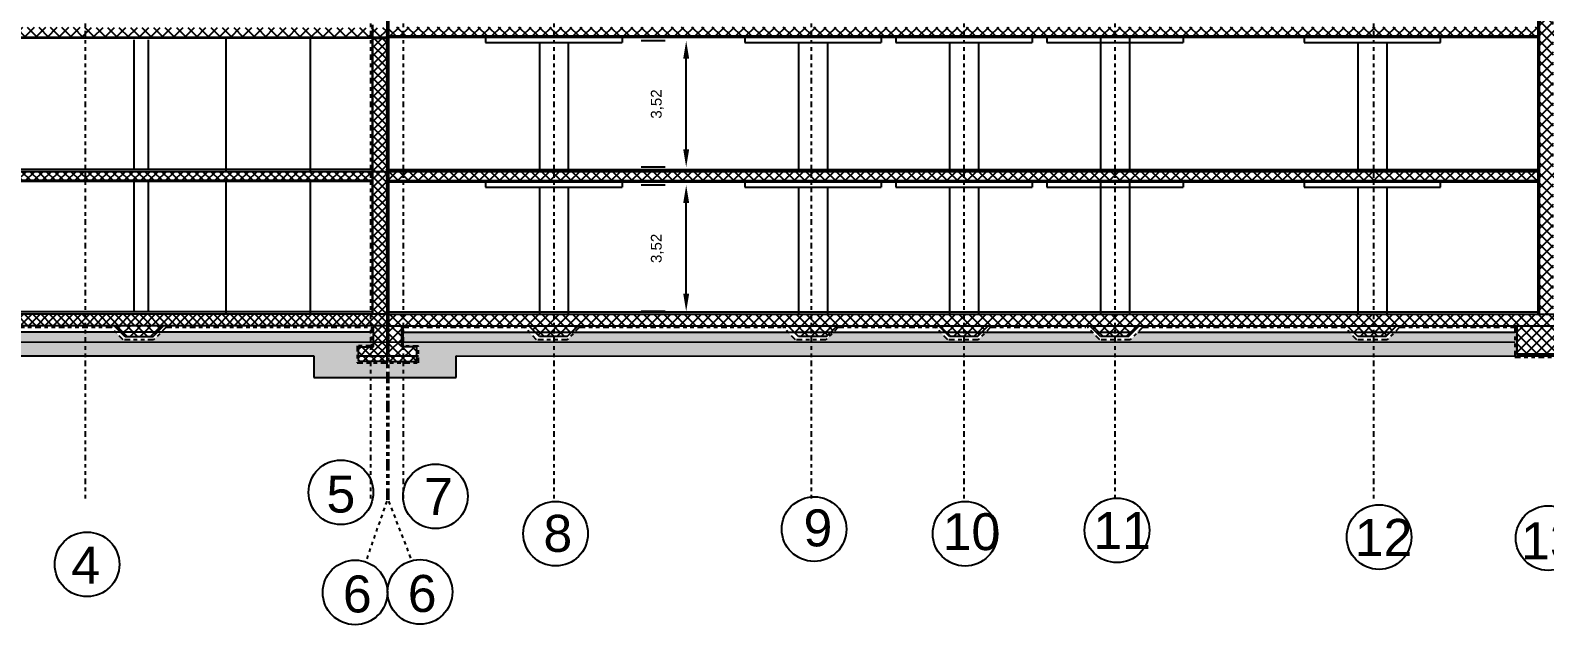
# Model space of a CAD drawing. Header units: millimetres. Extents: x 240 to 610, y 141 to 225.
# Drawn here: x 394.37 to 436.51, y 178.28 to 194.84 of the extents above; entities that cross this region are included whole.
import ezdxf

# ---------------------------------------------------------------- set-up
doc = ezdxf.new("R2010")
doc.units = ezdxf.units.MM
doc.header["$LTSCALE"] = 0.5
doc.linetypes.add('HIDDEN', pattern=[0.375, 0.25, -0.125])
doc.linetypes.add('PHANTOM2', pattern=[1.25, 0.625, -0.125, 0.125, -0.125, 0.125, -0.125])
doc.layers.add('Layer1', color=5, linetype='Continuous')
doc.layers.add('m7or', color=1, linetype='Continuous')
doc.styles.get("Standard").update_dxf_attribs({"font": 'arial.ttf'})
doc.dimstyles.new('Copy of ISO-25', dxfattribs={"dimtxt": 0.3, "dimasz": 0.5, "dimexe": 1.25, "dimexo": 0.625, "dimtad": 1, "dimtxsty": 'Standard', "dimcen": 2.5, "dimadec": 0, "dimazin": 0, "dimtfac": 1, "dimtmove": 0, "dimatfit": 3, "dimfxl": 1, "dimarcsym": 0})
pattern_1 = [(45, (-2698.28931, -1589.49827), (-0.1144982655, 0.1144982655), []), (135, (-2698.28931, -1589.49827), (-0.1144982655, -0.1144982655), [])]
pattern_2 = [(45, (-2698.28931, -1589.49827), (-0.141439034, 0.141439034), []), (135, (-2698.28931, -1589.49827), (-0.141439034, -0.141439034), [])]

# ---------------------------------------------------------------- blocks, each defined once
blk = doc.blocks.new('*D38')
at = {"color": 0, "lineweight": -2, "ltscale": 0.5, "transparency": 16777216}
for p, q in [((412.031, 194.542), (411.368, 194.542)), ((412.618, 191.52), (412.618, 194.042)), ((412.031, 191.02), (411.368, 191.02))]:
    blk.add_line(p, q, dxfattribs=at)
at = {"color": 0, "ltscale": 0.5, "transparency": 16777216}
for points in [[(412.535, 194.042), (412.701, 194.042), (412.618, 194.542)], [(412.535, 191.52), (412.701, 191.52), (412.618, 191.02)]]:
    blk.add_solid(points, dxfattribs=at)
at = {"layer": 'Defpoints', "color": 0, "ltscale": 0.5, "transparency": 16777216}
for p in [(412.618, 194.542), (412.656, 194.542), (412.656, 191.02)]:
    blk.add_point(p, dxfattribs=at)
at = {"color": 0, "ltscale": 0.5, "transparency": 16777216, "insert": (411.813, 192.781), "char_height": 0.3, "attachment_point": 5, "rotation": 90}
blk.add_mtext('3,52', dxfattribs=at)
blk = doc.blocks.new('*D39')
at = {"color": 0, "lineweight": -2, "ltscale": 0.5, "transparency": 16777216}
for p, q in [((412.031, 190.521), (411.368, 190.521)), ((412.618, 187.499), (412.618, 190.021)), ((412.031, 186.999), (411.368, 186.999))]:
    blk.add_line(p, q, dxfattribs=at)
at = {"color": 0, "ltscale": 0.5, "transparency": 16777216}
for points in [[(412.535, 190.021), (412.701, 190.021), (412.618, 190.521)], [(412.535, 187.499), (412.701, 187.499), (412.618, 186.999)]]:
    blk.add_solid(points, dxfattribs=at)
at = {"layer": 'Defpoints', "color": 0, "ltscale": 0.5, "transparency": 16777216}
for p in [(412.618, 190.521), (412.656, 190.521), (412.656, 186.999)]:
    blk.add_point(p, dxfattribs=at)
at = {"color": 0, "ltscale": 0.5, "transparency": 16777216, "insert": (411.813, 188.76), "char_height": 0.3, "attachment_point": 5, "rotation": 90}
blk.add_mtext('3,52', dxfattribs=at)

msp = doc.modelspace()

# ---------------------------------------------------------------- hatches: boundary and pattern name
at = {"ltscale": 0.5}
h = msp.add_hatch(dxfattribs=at)
h.set_pattern_fill('ANSI37', color=256, scale=0.063)
h.set_pattern_definition(pattern_2)
h.paths.add_polyline_path([(436.35, 190.647), (436.35, 190.897), (404.338, 190.897), (404.338, 190.647)])
h.paths.add_polyline_path([(436.75, 190.897), (436.75, 190.647), (443.75, 190.647), (443.75, 190.897)])
h.paths.add_polyline_path([(436.35, 194.677), (436.35, 194.927), (404.338, 194.927), (404.338, 194.677)])
h.paths.add_polyline_path([(436.75, 194.927), (436.75, 194.677), (443.75, 194.677), (443.75, 194.927)])
h.paths.add_polyline_path([(436.35, 198.687), (436.35, 198.937), (404.338, 198.937), (404.338, 198.687)])
h.paths.add_polyline_path([(436.75, 198.937), (436.75, 198.687), (443.75, 198.687), (443.75, 198.937)])
h.paths.add_polyline_path([(436.35, 202.697), (436.35, 202.947), (404.336, 202.947), (404.336, 202.697)])
h.paths.add_polyline_path([(436.75, 202.947), (436.75, 202.697), (443.75, 202.697), (443.75, 202.947)])
h.paths.add_polyline_path([(436.75, 206.956), (436.75, 206.706), (443.75, 206.706), (443.75, 206.956)])
h.paths.add_polyline_path([(436.35, 206.706), (436.35, 206.956), (404.335, 206.956), (404.335, 206.706)])
h.paths.add_polyline_path([(436.35, 210.716), (436.35, 210.966), (404.335, 210.966), (404.335, 210.716)])
h.paths.add_polyline_path([(436.75, 210.966), (436.75, 210.716), (443.75, 210.716), (443.75, 210.966)])
h.paths.add_polyline_path([(436.35, 214.726), (436.35, 214.976), (404.335, 214.976), (404.335, 214.726)])
h = msp.add_hatch(dxfattribs=at)
h.set_pattern_fill('ANSI37', color=256, scale=0.063)
h.set_pattern_definition(pattern_2)
h.paths.add_polyline_path([(436.75, 215.038), (436.35, 215.038), (436.35, 186.932), (436.75, 186.932)])
h = msp.add_hatch(dxfattribs=at)
h.set_pattern_fill('ANSI37', color=256, scale=0.071)
h.set_pattern_definition([(45, (-2698.28931, -1589.49827), (-0.159399546, 0.159399546), []), (135, (-2698.28931, -1589.49827), (-0.159399546, -0.159399546), [])])
h.paths.add_polyline_path([(388.852, 206.86), (376.685, 206.86), (376.685, 206.56), (376.832, 206.56), (388.852, 206.56)])
h.paths.add_polyline_path([(376.685, 206.86), (374.972, 206.86), (374.671, 206.86), (374.671, 206.56), (376.631, 206.56), (376.685, 206.56)])
h.paths.add_polyline_path([(389.303, 208.026), (388.902, 208.026), (388.902, 206.56), (389.303, 206.56)])
h.paths.add_polyline_path([(396.018, 208.026), (395.918, 208.026), (395.617, 208.026), (395.617, 206.56), (396.018, 206.56)])
h.paths.add_polyline_path([(397.25, 206.86), (396.068, 206.86), (396.068, 206.56), (397.25, 206.56)])
h.paths.add_polyline_path([(390.831, 202.948), (376.832, 202.948), (376.832, 202.658), (390.831, 202.658)])
h.paths.add_polyline_path([(403.887, 202.948), (394.567, 202.948), (394.567, 202.658), (403.887, 202.658)])
h.paths.add_polyline_path([(403.887, 198.936), (394.567, 198.936), (394.567, 198.646), (403.887, 198.646)])
h.paths.add_polyline_path([(390.831, 198.936), (376.832, 198.936), (376.832, 198.646), (390.831, 198.646)])
h.paths.add_polyline_path([(404.285, 194.905), (390.831, 194.926), (377.032, 194.926), (377.032, 194.636), (390.831, 194.636), (404.285, 194.636)])
h = msp.add_hatch(dxfattribs=at)
h.set_pattern_fill('ANSI37', color=256, scale=0.051)
h.set_pattern_definition(pattern_1)
h.paths.add_polyline_path([(404.285, 194.616), (403.887, 194.616), (403.887, 186.927), (404.285, 186.927)])
h = msp.add_hatch(dxfattribs=at)
h.set_pattern_fill('ANSI37', color=256, scale=0.051)
h.set_pattern_definition(pattern_1)
h.paths.add_polyline_path([(403.887, 190.897), (376.685, 190.897), (376.685, 190.647), (403.887, 190.647)])
h = msp.add_hatch(dxfattribs=at)
h.set_pattern_fill('ANSI37', color=256, scale=0.051)
h.set_pattern_definition(pattern_1)
h.paths.add_polyline_path([(404.285, 186.927), (376.685, 186.927), (376.685, 186.607), (404.285, 186.607)])
h.paths.add_polyline_path([(404.285, 186.607), (403.916, 186.607), (403.916, 186.015), (403.5, 186.015), (403.5, 185.605), (404.285, 185.605)])
h.paths.add_polyline_path([(376.685, 186.927), (374.514, 186.927), (374.514, 186.607), (376.685, 186.607)])
h = msp.add_hatch(dxfattribs=at)
h.set_pattern_fill('ANSI37', color=256, scale=0.063)
h.set_pattern_definition(pattern_2)
h.paths.add_polyline_path([(443.75, 186.932), (404.338, 186.932), (404.338, 186.668), (404.338, 186.607), (443.135, 186.607), (443.135, 186.624), (443.75, 186.624)])
h.paths.add_polyline_path([(444.151, 186.624), (443.135, 186.624), (443.135, 186.607), (443.135, 185.833), (444.151, 185.833)])
h.paths.add_polyline_path([(444.92, 186.624), (444.151, 186.624), (444.151, 185.833), (444.92, 185.833)])
h.paths.add_polyline_path([(444.151, 186.932), (443.75, 186.932), (443.75, 186.624), (444.151, 186.624)])
h = msp.add_hatch(dxfattribs=at)
h.set_pattern_fill('GRAVEL', color=256, scale=0.0089)
h.set_pattern_definition([(228.0127875, (-2698.126551, -1589.272213), (-1.80848000014, -2.03453999987), [0.030413208, -3.010913044]), (184.969741, (-2698.146897, -1589.294819), (2.712719998927, 0.226060012878), [0.05219002, -5.166810352]), (132.5104471, (-2698.19889, -1589.29934), (2.260600000955, -2.48665999913), [0.036799855, -3.643190329]), (267.273689, (-2698.287054, -1589.355855), (0.226060000473, 4.521199999976), [0.047526402, -4.705112931]), (292.83365418, (-2698.289314, -1589.403327), (-1.130300000095, 2.71271999996), [0.0466034, -4.61374289]), (357.273689, (-2698.27123, -1589.446279), (-4.521199999976, 0.226060000473), [0.047526402, -4.705112931]), (37.69424047, (-2698.223757, -1589.4485394), (-2.93877999987, -2.26060000017), [0.062851236, -6.222267263]), (72.25532837, (-2698.174024, -1589.410109), (1.582420000425, 4.973319999865), [0.059338037, -5.874467838]), (121.42956562, (-2698.155939, -1589.353594), (-1.808480000257, 2.938779999842), [0.047687357, -4.721053567]), (175.2363583, (-2698.180806, -1589.312903), (2.48665999996, -0.22606000039), [0.054442482, -2.667680389]), (222.3974378, (-2698.23506, -1589.308382), (-2.712719999913, -2.486660000095), [0.070405935, -6.970192754]), (138.8140748, (-2698.063254, -1589.358115), (-1.5824199999, 1.35636000011), [0.024030404, -2.379020358]), (171.4692344, (-2698.081339, -1589.342291), (2.93878000008, -0.452119999487), [0.045717696, -4.526062871]), (225, (-2698.12655, -1589.33551), (-3e-17, -0.22606), [0.031969631, -0.287727487]), (203.1985905, (-2698.142375, -1589.308382), (1.13030000003, 0.45211999992), [0.017216277, -1.704405391]), (291.8014095, (-2698.1582, -1589.315164), (-0.22606000005, 0.67818), [0.02434734, -1.193023016]), (30.9637565, (-2698.149157, -1589.33777), (0.67818, 0.45211999998), [0.03954445, -1.278600536]), (161.5650512, (-2698.11525, -1589.317425), (0.45212, -0.22606), [0.028594555, -0.686269932]), (16.38954033, (-2698.289314, -1589.315164), (2.2606, 0.67818), [0.040057832, -3.965735574]), (70.34617594, (-2698.250884, -1589.303861), (-0.90424000008, -2.48665999997), [0.033606306, -3.327017195]), (293.1985905, (-2698.115248, -1589.272213), (-0.45211999992, 1.13030000003), [0.034432329, -1.68718934]), (343.61045967, (-2698.101685, -1589.303861), (-2.260600000047, 0.67817999984), [0.040057832, -3.965735574]), (339.4439548, (-2698.289314, -1589.45532), (-1.1303, 0.45212), [0.038629133, -1.892828354]), (294.7751406, (-2698.253145, -1589.468885), (-1.130300001345, 2.48665999939), [0.032366819, -3.204319811]), (66.8014095, (-2698.112988, -1589.498273), (0.45211999993, 1.13030000003), [0.034432329, -1.68718934]), (17.35402464, (-2698.099424, -1589.466624), (-2.93877999994, -0.90424000019), [0.037894664, -3.751561462]), (69.4439548, (-2698.223757, -1589.498273), (-0.45212, -1.1303), [0.019314566, -1.91214292]), (101.3099325, (-2698.12655, -1589.498273), (-0.22606, 0.90424), [0.0115268, -1.141157552]), (165.9637565, (-2698.12881, -1589.48697), (0.67818, -0.22606), [0.0466034, -0.885465858]), (186.00900596, (-2698.174024, -1589.475667), (2.260599999988, 0.22606000012), [0.043188763, -4.275681473]), (303.6900675, (-2698.14916, -1589.358115), (-0.22606, 0.45212), [0.032602825, -0.782468096]), (353.1572266, (-2698.131072, -1589.385243), (3.843020000024, -0.452119999799), [0.056920552, -5.635124807]), (60.9453959, (-2698.074557, -1589.392024), (-0.90424000002, -1.58241999999), [0.023274233, -2.304155916]), (90, (-2698.06325, -1589.37168), (-0.22606, 0.22606), [0.0135636, -0.2124964]), (120.25643716, (-2698.178545, -1589.468885), (0.90423999989, -1.58242000006), [0.03140516, -3.109120729]), (48.0127875, (-2698.19437, -1589.441758), (1.80848000015, 2.03453999987), [0.060826416, -2.980499836]), (0, (-2698.15368, -1589.39655), (0.22606, 0.22606), [0.0587756, -0.1672844]), (325.3048465, (-2698.094903, -1589.396546), (2.260600000856, -1.582419998777), [0.035743251, -3.538579188]), (254.0546041, (-2698.065515, -1589.41689), (-0.22605999998, -0.90424), [0.032914788, -1.612826853]), (207.64597536, (-2698.074557, -1589.448539), (-4.295140000158, -2.2605999997), [0.053590914, -5.305509334]), (175.42607874, (-2698.12203, -1589.473406), (-2.93878, 0.22606), [0.056695622, -5.612860335])])
h.paths.add_polyline_path([(423.922, 186.426), (420.953, 186.426), (420.74, 186.212), (419.895, 186.212), (419.688, 186.426), (416.714, 186.426), (416.501, 186.212), (415.656, 186.212), (415.45, 186.426), (409.514, 186.426), (409.301, 186.212), (408.456, 186.212), (408.25, 186.426), (404.746, 186.426), (404.746, 186.156), (435.68, 186.148), (435.68, 186.426), (432.334, 186.426), (432.121, 186.212), (431.276, 186.212), (431.07, 186.426), (425.186, 186.426), (424.974, 186.212), (424.128, 186.212)])
h.paths.add_polyline_path([(396.745, 186.426), (391.086, 186.426), (390.871, 186.21), (390.026, 186.21), (389.818, 186.426), (386.867, 186.426), (386.652, 186.21), (385.807, 186.21), (385.599, 186.426), (379.699, 186.426), (379.484, 186.21), (378.639, 186.21), (378.431, 186.426), (376.685, 186.426), (376.685, 186.163), (403.858, 186.156), (403.858, 186.426), (398.013, 186.426), (397.798, 186.21), (396.953, 186.21)])
h.paths.add_polyline_path([(442.995, 186.192), (442.995, 186.418), (437.569, 186.418), (437.569, 186.192)])
h = msp.add_hatch(dxfattribs=at)
h.set_pattern_fill('ANSI37', color=256, scale=0.063)
h.set_pattern_definition(pattern_2)
h.paths.add_polyline_path([(431.01, 186.607), (431.309, 186.307), (431.729, 186.307), (432.084, 186.307), (432.383, 186.607)])
h.paths.add_polyline_path([(424.924, 186.307), (425.223, 186.607), (423.85, 186.607), (424.149, 186.307), (424.569, 186.307)])
h.paths.add_polyline_path([(419.648, 186.607), (419.947, 186.307), (420.367, 186.307), (420.722, 186.307), (421.021, 186.607)])
h.paths.add_polyline_path([(416.819, 186.607), (415.446, 186.607), (415.745, 186.307), (416.165, 186.307), (416.52, 186.307)])
h.paths.add_polyline_path([(408.955, 186.307), (409.309, 186.307), (409.608, 186.607), (408.235, 186.607), (408.534, 186.307)])
h.paths.add_polyline_path([(397.424, 186.299), (397.779, 186.299), (398.085, 186.607), (396.698, 186.607), (397.004, 186.299)])
h = msp.add_hatch(dxfattribs=at)
h.set_pattern_fill('ANSI37', color=256, scale=0.063)
h.set_pattern_definition(pattern_2)
h.paths.add_polyline_path([(404.706, 186.015), (404.706, 186.607), (404.338, 186.607), (404.338, 186.462), (404.338, 185.888), (404.338, 185.605), (405.123, 185.605), (405.123, 186.015)])
h = msp.add_hatch(dxfattribs=at)
h.set_pattern_fill('ANSI37', color=256, scale=0.063)
h.set_pattern_definition(pattern_2)
h.paths.add_polyline_path([(437.521, 186.607), (435.736, 186.607), (435.736, 185.816), (437.521, 185.816)])
h = msp.add_hatch(dxfattribs=at)
h.set_pattern_fill('EARTH', color=256, scale=0.024)
h.set_pattern_definition([(0, (-2698.28931, -1589.49827), (0.1524, 0.1524), [0.1524, -0.1524]), (0, (-2698.28931, -1589.44112), (0.1524, 0.1524), [0.1524, -0.1524]), (0, (-2698.28931, -1589.38397), (0.1524, 0.1524), [0.1524, -0.1524]), (90, (-2698.27026, -1589.36492), (-0.1524, 0.1524), [0.1524, -0.1524]), (90, (-2698.21311, -1589.36492), (-0.1524, 0.1524), [0.1524, -0.1524]), (90, (-2698.15596, -1589.36492), (-0.1524, 0.1524), [0.1524, -0.1524])])
h.paths.add_polyline_path([(404.285, 185.159), (404.285, 185.568), (403.462, 185.568), (403.462, 186.048), (403.858, 186.048), (403.858, 186.156), (376.685, 186.163), (376.685, 185.766), (402.256, 185.763), (402.256, 185.159)])
h.paths.add_polyline_path([(406.219, 185.159), (406.219, 185.763), (435.68, 185.759), (435.68, 186.148), (404.746, 186.156), (404.746, 186.039), (405.169, 186.039), (405.169, 185.568), (404.335, 185.568), (404.335, 185.159)])

# ---------------------------------------------------------------- linework, layer by layer
for p, q in [((436.32, 217.721), (436.32, 186.932)), ((436.35, 217.721), (436.35, 186.932)), ((404.285, 215.029), (404.288, 194.616)), ((403.887, 194.988), (403.887, 186.927)), ((404.285, 194.636), (374.113, 194.636)), ((404.288, 194.616), (374.113, 194.616)), ((397.25, 194.572), (397.25, 190.959)), ((397.65, 194.572), (397.65, 190.959)), ((399.807, 194.595), (399.807, 190.91)), ((402.156, 194.595), (402.156, 190.91)), ((404.288, 194.616), (404.288, 187.069)), ((404.335, 194.677), (436.35, 194.677)), ((404.335, 194.647), (436.35, 194.647)), ((407.035, 194.647), (407.035, 194.497)), ((407.035, 194.497), (410.835, 194.497)), ((408.535, 194.497), (408.535, 190.979)), ((409.335, 194.497), (409.335, 190.979)), ((410.835, 194.647), (410.835, 194.497)), ((414.246, 194.647), (414.246, 194.497)), ((414.246, 194.497), (418.046, 194.497)), ((415.746, 194.497), (415.746, 190.979)), ((416.546, 194.497), (416.546, 190.979)), ((418.046, 194.647), (418.046, 194.497)), ((418.448, 194.647), (418.448, 194.497)), ((418.448, 194.497), (422.248, 194.497)), ((419.948, 194.497), (419.948, 190.979)), ((420.748, 194.497), (420.748, 190.979)), ((422.248, 194.647), (422.248, 194.497)), ((422.65, 194.647), (422.65, 194.497)), ((422.65, 194.497), (426.45, 194.497)), ((424.15, 194.677), (424.15, 190.979)), ((424.95, 194.677), (424.95, 190.979)), ((426.45, 194.647), (426.45, 194.497)), ((429.81, 194.647), (429.81, 194.497)), ((429.81, 194.497), (433.61, 194.497)), ((431.31, 194.497), (431.31, 190.979)), ((432.11, 194.497), (432.11, 190.979)), ((433.61, 194.497), (433.61, 194.647)), ((403.887, 190.959), (374.514, 190.959)), ((404.335, 190.959), (436.35, 190.959)), ((436.35, 190.897), (374.514, 190.897)), ((403.887, 190.647), (374.514, 190.647)), ((403.887, 190.627), (392.38, 190.627)), ((397.25, 190.61), (397.25, 186.997)), ((397.65, 190.61), (397.65, 186.997)), ((399.807, 190.649), (399.807, 186.964)), ((402.156, 190.649), (402.156, 186.964)), ((404.338, 190.647), (436.35, 190.647)), ((404.338, 190.617), (436.35, 190.617)), ((407.035, 190.617), (407.035, 190.467)), ((410.835, 190.617), (410.835, 190.467)), ((414.246, 190.617), (414.246, 190.467)), ((418.046, 190.617), (418.046, 190.467)), ((418.448, 190.617), (418.448, 190.467)), ((422.248, 190.617), (422.248, 190.467)), ((422.65, 190.617), (422.65, 190.467)), ((424.15, 190.647), (424.15, 186.949)), ((424.95, 190.647), (424.95, 186.949)), ((426.45, 190.617), (426.45, 190.467)), ((429.81, 190.617), (429.81, 190.467)), ((433.61, 190.467), (433.61, 190.617)), ((407.035, 190.467), (410.835, 190.467)), ((408.535, 190.467), (408.535, 186.949)), ((409.335, 190.467), (409.335, 186.949)), ((414.246, 190.467), (418.046, 190.467)), ((415.746, 190.467), (415.746, 186.949)), ((416.546, 190.467), (416.546, 186.949)), ((418.448, 190.467), (422.248, 190.467)), ((419.948, 190.467), (419.948, 186.949)), ((420.748, 190.467), (420.748, 186.949)), ((422.65, 190.467), (426.45, 190.467)), ((429.81, 190.467), (433.61, 190.467)), ((431.31, 190.467), (431.31, 186.949)), ((432.11, 190.467), (432.11, 186.949)), ((403.887, 186.997), (374.514, 186.997)), ((404.288, 186.927), (374.514, 186.927)), ((404.338, 186.997), (436.35, 186.997)), ((404.338, 186.932), (444.151, 186.932)), ((404.285, 186.607), (374.514, 186.607)), ((403.858, 186.426), (375.354, 186.426)), ((397.004, 186.299), (396.705, 186.599)), ((397.004, 186.299), (397.004, 186.299)), ((397.779, 186.299), (397.005, 186.299)), ((397.779, 186.299), (398.078, 186.599)), ((404.335, 186.607), (443.135, 186.607)), ((404.746, 186.426), (423.922, 186.426)), ((408.534, 186.307), (408.235, 186.607)), ((408.534, 186.307), (408.534, 186.307)), ((409.309, 186.307), (408.535, 186.307)), ((409.309, 186.307), (409.608, 186.607)), ((415.745, 186.307), (415.446, 186.607)), ((415.745, 186.307), (415.745, 186.307)), ((416.52, 186.307), (415.746, 186.307)), ((416.52, 186.307), (416.819, 186.607)), ((419.947, 186.307), (419.648, 186.607)), ((419.947, 186.307), (419.947, 186.307)), ((420.722, 186.307), (419.948, 186.307)), ((420.722, 186.307), (421.021, 186.607)), ((424.149, 186.307), (423.85, 186.607)), ((424.03, 186.426), (425.042, 186.426)), ((424.149, 186.307), (424.149, 186.307)), ((424.924, 186.307), (424.15, 186.307)), ((424.924, 186.307), (425.223, 186.607)), ((425.186, 186.426), (435.68, 186.426)), ((431.309, 186.307), (431.01, 186.607)), ((431.309, 186.307), (431.309, 186.307)), ((432.084, 186.307), (431.31, 186.307)), ((432.084, 186.307), (432.383, 186.607)), ((375.354, 186.164), (435.68, 186.148)), ((375.354, 185.766), (402.256, 185.763)), ((402.256, 185.763), (402.256, 185.159)), ((403.462, 185.763), (405.169, 185.763)), ((406.219, 185.159), (406.219, 185.763)), ((406.219, 185.763), (443.071, 185.759)), ((402.256, 185.159), (406.219, 185.159))]:
    msp.add_line(p, q, dxfattribs=at)
at = {"ltscale": 0.05}
for p, q in [((404.335, 199.968), (404.338, 186.668)), ((404.338, 185.888), (404.338, 199.992)), ((404.288, 199.059), (404.288, 185.529)), ((404.27, 190.96), (404.275, 190.961)), ((404.288, 190.959), (404.27, 190.959)), ((404.275, 190.961), (404.352, 190.961)), ((404.281, 190.951), (404.281, 190.959)), ((404.288, 190.959), (404.295, 190.954)), ((404.295, 190.954), (404.332, 190.954)), ((404.339, 190.959), (404.332, 190.954)), ((404.357, 190.959), (404.339, 190.959)), ((404.347, 190.951), (404.347, 190.959)), ((404.357, 190.959), (404.352, 190.961)), ((404.27, 187.003), (404.275, 187.004)), ((404.288, 187.003), (404.27, 187.003)), ((404.275, 187.004), (404.352, 187.004)), ((404.281, 186.995), (404.281, 187.003)), ((404.288, 186.995), (404.281, 186.995)), ((404.288, 187.003), (404.295, 186.997)), ((404.295, 186.998), (404.332, 186.998)), ((404.314, 187.004), (404.314, 186.997)), ((404.339, 187.003), (404.332, 186.997)), ((404.357, 187.003), (404.339, 187.003)), ((404.347, 186.995), (404.347, 187.003)), ((404.357, 187.003), (404.352, 187.004)), ((403.916, 186.015), (403.916, 186.607)), ((404.706, 186.015), (404.706, 186.607)), ((435.735, 186.141), (435.735, 186.607)), ((435.736, 185.816), (435.736, 186.607)), ((403.5, 185.605), (403.5, 186.015)), ((403.5, 186.015), (403.916, 186.015)), ((405.123, 186.015), (404.706, 186.015)), ((405.123, 185.605), (405.123, 186.015)), ((404.288, 185.605), (403.5, 185.605)), ((404.335, 185.605), (405.123, 185.605)), ((437.521, 185.816), (435.736, 185.816))]:
    msp.add_line(p, q, dxfattribs=at)
at = {"linetype": 'PHANTOM2', "ltscale": 0.5}
for p, q in [((391.221, 186.561), (396.663, 186.561)), ((396.953, 186.21), (396.614, 186.561)), ((398.148, 186.561), (397.798, 186.21)), ((398.148, 186.561), (403.858, 186.561)), ((403.858, 186.561), (403.858, 186.048)), ((404.746, 186.039), (404.746, 186.563)), ((404.746, 186.563), (408.174, 186.563)), ((408.456, 186.212), (408.117, 186.563)), ((409.652, 186.563), (409.301, 186.212)), ((409.652, 186.563), (415.39, 186.563)), ((415.656, 186.212), (415.317, 186.563)), ((416.851, 186.563), (416.501, 186.212)), ((416.851, 186.563), (419.607, 186.563)), ((419.895, 186.212), (419.555, 186.563)), ((421.09, 186.563), (420.74, 186.212)), ((421.09, 186.563), (423.74, 186.563)), ((424.128, 186.212), (423.789, 186.563)), ((425.324, 186.563), (424.974, 186.212)), ((425.324, 186.563), (430.981, 186.563)), ((431.276, 186.212), (430.937, 186.563)), ((432.471, 186.563), (432.121, 186.212)), ((432.471, 186.563), (435.68, 186.563)), ((435.68, 186.563), (435.68, 185.734)), ((397.798, 186.21), (396.953, 186.21)), ((403.858, 186.048), (403.462, 186.048)), ((403.462, 186.048), (403.462, 185.568)), ((405.169, 186.039), (404.746, 186.039)), ((405.169, 185.568), (405.169, 186.039)), ((409.301, 186.212), (408.456, 186.212)), ((416.501, 186.212), (415.656, 186.212)), ((420.74, 186.212), (419.895, 186.212)), ((424.974, 186.212), (424.128, 186.212)), ((432.121, 186.212), (431.276, 186.212)), ((403.462, 185.568), (405.169, 185.568)), ((435.68, 185.734), (437.569, 185.734))]:
    msp.add_line(p, q, dxfattribs=at)
at = {"ltscale": 0.5}
for points in [[(403.887, 194.616), (404.285, 194.616), (404.285, 186.927), (403.887, 186.927), (403.887, 194.616)], [(435.736, 186.628), (435.736, 185.816), (437.521, 185.816), (437.521, 186.607)]]:
    msp.add_lwpolyline(points, dxfattribs=at)
at = {"ltscale": 0.05}
for centre in [(404.312, 194.836), (404.312, 194.814), (404.312, 194.791), (404.312, 194.769), (404.312, 194.746), (404.312, 194.723), (404.312, 194.701), (404.312, 194.678), (404.312, 194.656), (404.312, 194.633), (404.312, 194.61), (404.312, 194.588), (404.312, 194.565), (404.312, 194.543), (404.312, 194.52), (404.312, 194.497), (404.312, 194.475), (404.312, 194.452), (404.312, 194.43), (404.312, 194.407), (404.312, 194.384), (404.312, 194.362), (404.312, 194.339), (404.312, 194.317), (404.312, 194.294), (404.312, 194.271), (404.312, 194.249), (404.312, 194.226), (404.312, 194.204), (404.312, 194.181), (404.312, 194.158), (404.312, 194.136), (404.312, 194.113), (404.312, 194.091), (404.312, 194.068), (404.312, 194.045), (404.312, 194.023), (404.312, 194), (404.312, 193.978), (404.312, 193.955), (404.312, 193.932), (404.312, 193.91), (404.312, 193.887), (404.312, 193.865), (404.312, 193.842), (404.312, 193.819), (404.312, 193.797), (404.312, 193.774), (404.312, 193.752), (404.312, 193.729), (404.312, 193.706), (404.312, 193.684), (404.312, 193.661), (404.312, 193.639), (404.312, 193.616), (404.312, 193.593), (404.312, 193.571), (404.312, 193.548), (404.312, 193.526), (404.312, 193.503), (404.312, 193.48), (404.312, 193.458), (404.312, 193.435), (404.312, 193.412), (404.312, 193.39), (404.312, 193.367), (404.312, 193.345), (404.312, 193.322), (404.312, 193.299), (404.312, 193.277), (404.312, 193.254), (404.312, 193.232), (404.312, 193.209), (404.312, 193.186), (404.312, 193.164), (404.312, 193.141), (404.312, 193.119), (404.312, 193.096), (404.312, 193.073), (404.312, 193.051), (404.312, 193.028), (404.312, 193.006), (404.312, 192.983), (404.312, 192.96), (404.312, 192.938), (404.312, 192.915), (404.312, 192.893), (404.312, 192.87), (404.312, 192.847), (404.312, 192.825), (404.312, 192.802), (404.312, 192.78), (404.312, 192.757), (404.312, 192.734), (404.312, 192.712), (404.312, 192.689), (404.312, 192.667), (404.312, 192.644), (404.312, 192.621), (404.312, 192.599), (404.312, 192.576), (404.312, 192.554), (404.312, 192.531), (404.312, 192.508), (404.312, 192.486), (404.312, 192.463), (404.312, 192.441), (404.312, 192.418), (404.312, 192.395), (404.312, 192.373), (404.312, 192.35), (404.312, 192.328), (404.312, 192.305), (404.312, 192.282), (404.312, 192.26), (404.312, 192.237), (404.312, 192.215), (404.312, 192.192), (404.312, 192.169), (404.312, 192.147), (404.312, 192.124), (404.312, 192.102), (404.312, 192.079), (404.312, 192.056), (404.312, 192.034), (404.312, 192.011), (404.312, 191.989), (404.312, 191.966), (404.312, 191.943), (404.312, 191.921), (404.312, 191.898), (404.312, 191.875), (404.312, 191.853), (404.312, 191.83), (404.312, 191.808), (404.312, 191.785), (404.312, 191.762), (404.312, 191.74), (404.312, 191.717), (404.312, 191.695), (404.312, 191.672), (404.312, 191.649), (404.312, 191.627), (404.312, 191.604), (404.312, 191.582), (404.312, 191.559), (404.312, 191.536), (404.312, 191.514), (404.312, 191.491), (404.312, 191.469), (404.312, 191.446), (404.312, 191.423), (404.312, 191.401), (404.312, 191.378), (404.312, 191.356), (404.312, 191.333), (404.312, 191.31), (404.312, 191.288), (404.312, 191.265), (404.312, 191.243), (404.312, 191.22), (404.312, 191.197), (404.312, 191.175), (404.312, 191.152), (404.312, 191.13), (404.312, 190.913), (404.312, 190.891), (404.312, 190.868), (404.312, 190.846), (404.312, 190.823), (404.312, 190.8), (404.312, 190.778), (404.312, 190.755), (404.312, 190.733), (404.312, 190.71), (404.312, 190.687), (404.312, 190.665), (404.312, 190.642), (404.312, 190.62), (404.312, 190.597), (404.312, 190.574), (404.312, 190.552), (404.312, 190.529), (404.312, 190.507), (404.312, 190.484), (404.312, 190.461), (404.312, 190.439), (404.312, 190.416), (404.312, 190.393), (404.312, 190.371), (404.312, 190.348), (404.312, 190.326), (404.312, 190.303), (404.312, 190.28), (404.312, 190.258), (404.312, 190.235), (404.312, 190.213), (404.312, 190.19), (404.312, 190.167), (404.312, 190.145), (404.312, 190.122), (404.312, 190.1), (404.312, 190.077), (404.312, 190.054), (404.312, 190.032), (404.312, 190.009), (404.312, 189.987), (404.312, 189.964), (404.312, 189.941), (404.312, 189.919), (404.312, 189.896), (404.312, 189.874), (404.312, 189.851), (404.312, 189.828), (404.312, 189.806), (404.312, 189.783), (404.312, 189.761), (404.312, 189.738), (404.312, 189.715), (404.312, 189.693), (404.312, 189.67), (404.312, 189.648), (404.312, 189.625), (404.312, 189.602), (404.312, 189.58), (404.312, 189.557), (404.312, 189.535), (404.312, 189.512), (404.312, 189.489), (404.312, 189.467), (404.312, 189.444), (404.312, 189.422), (404.312, 189.399), (404.312, 189.376), (404.312, 189.354), (404.312, 189.331), (404.312, 189.309), (404.312, 189.286), (404.312, 189.263), (404.312, 189.241), (404.312, 189.218), (404.312, 189.196), (404.312, 189.173), (404.312, 189.15), (404.312, 189.128), (404.312, 189.105), (404.312, 189.083), (404.312, 189.06), (404.312, 189.037), (404.312, 189.015), (404.312, 188.992), (404.312, 188.97), (404.312, 188.947), (404.312, 188.924), (404.312, 188.902), (404.312, 188.879), (404.312, 188.856), (404.312, 188.834), (404.312, 188.811), (404.312, 188.789), (404.312, 188.766), (404.312, 188.743), (404.312, 188.721), (404.312, 188.698), (404.312, 188.676), (404.312, 188.653), (404.312, 188.63), (404.312, 188.608), (404.312, 188.585), (404.312, 188.563), (404.312, 188.54), (404.312, 188.517), (404.312, 188.495), (404.312, 188.472), (404.312, 188.45), (404.312, 188.427), (404.312, 188.404), (404.312, 188.382), (404.312, 188.359), (404.312, 188.337), (404.312, 188.314), (404.312, 188.291), (404.312, 188.269), (404.312, 188.246), (404.312, 188.224), (404.312, 188.201), (404.312, 188.178), (404.312, 188.156), (404.312, 188.133), (404.312, 188.111), (404.312, 188.088), (404.312, 188.065), (404.312, 188.043), (404.312, 188.02), (404.312, 187.998), (404.312, 187.975), (404.312, 187.952), (404.312, 187.93), (404.312, 187.907), (404.312, 187.885), (404.312, 187.862), (404.312, 187.839), (404.312, 187.817), (404.312, 187.794), (404.312, 187.772), (404.312, 187.749), (404.312, 187.726), (404.312, 187.704), (404.312, 187.681), (404.312, 187.659), (404.312, 187.636), (404.312, 187.613), (404.312, 187.591), (404.312, 187.568), (404.312, 187.546), (404.312, 187.523), (404.312, 187.5), (404.312, 187.478), (404.312, 187.455), (404.312, 187.432), (404.312, 187.41), (404.312, 187.387), (404.312, 187.365), (404.312, 187.342), (404.312, 187.319), (404.312, 187.297), (404.312, 187.274), (404.312, 187.252), (404.312, 187.229), (404.312, 187.206), (404.312, 187.184), (404.312, 187.161), (404.312, 187.139)]:
    msp.add_circle(centre, 0.0226, dxfattribs=at)
for centre in [(403.01, 181.964), (405.64, 181.853), (408.984, 180.813), (416.177, 180.939), (420.379, 180.811), (424.606, 180.906), (431.899, 180.719), (436.604, 180.689), (395.946, 179.958), (403.405, 179.175), (405.211, 179.189)]:
    msp.add_circle(centre, 0.9)
at = {"layer": 'Layer1', "linetype": 'PHANTOM2', "ltscale": 0.5}
for p, q in [((395.891, 221.071), (395.891, 181.72)), ((403.833, 221.071), (403.833, 181.72)), ((404.74, 221.071), (404.74, 181.72)), ((408.935, 221.071), (408.935, 181.72)), ((416.095, 221.071), (416.095, 181.72)), ((420.347, 221.071), (420.347, 181.72)), ((424.549, 221.071), (424.549, 181.72)), ((431.746, 221.071), (431.746, 181.72))]:
    msp.add_line(p, q, dxfattribs=at)
at = {"layer": 'm7or', "linetype": 'PHANTOM2'}
for p, q in [((404.285, 221.071), (404.285, 181.72)), ((404.335, 221.071), (404.335, 181.72))]:
    msp.add_line(p, q, dxfattribs=at)
at = {"layer": 'm7or', "linetype": 'HIDDEN', "ltscale": 0.5}
for p, q in [((404.285, 181.72), (403.699, 180.025)), ((404.335, 181.72), (404.978, 180.058))]:
    msp.add_line(p, q, dxfattribs=at)

# ---------------------------------------------------------------- texts
at = {"attachment_point": 1}
for s, width, insert, char_height in [('5', 0.39108, (402.609, 182.432), 1.03), ('7', 0.36985, (405.325, 182.363), 1.03), ('8', 0.41464, (408.646, 181.337), 1.03), ('9', 0.3242, (415.884, 181.489), 1.03), ('10', 0.35882, (419.755, 181.383), 1.0298), ('11', 0.81258, (423.947, 181.414), 1.0298), ('12', 0.48382, (431.224, 181.224), 1.0298), ('13', 1.81389, (435.852, 181.13), 1.0298), ('4', 0.38254, (395.507, 180.454), 1.03), ('6', 0.5114, (403.066, 179.648), 1.03), ('6', 0.5114, (404.872, 179.662), 1.03)]:
    msp.add_mtext_dynamic_manual_height_columns(s, width=width, gutter_width=0.687, heights=[0], dxfattribs=dict(at, insert=insert, char_height=char_height))

# ---------------------------------------------------------------- dimensions: what is measured, and where the dimension line sits
at = {"ltscale": 0.5}
for base, p1, p2, picture, middle in [((412.618, 194.542), (412.656, 191.02), (412.656, 194.542), '*D38', (411.813, 192.781)), ((412.618, 190.521), (412.656, 186.999), (412.656, 190.521), '*D39', (411.813, 188.76))]:
    dim = msp.add_linear_dim(base=base, p1=p1, p2=p2, angle=90, dimstyle='Copy of ISO-25', dxfattribs=at)
    dim.commit()
    dim.dimension.update_dxf_attribs({"geometry": picture, "text_midpoint": middle})

doc.saveas('drawing.dxf')
